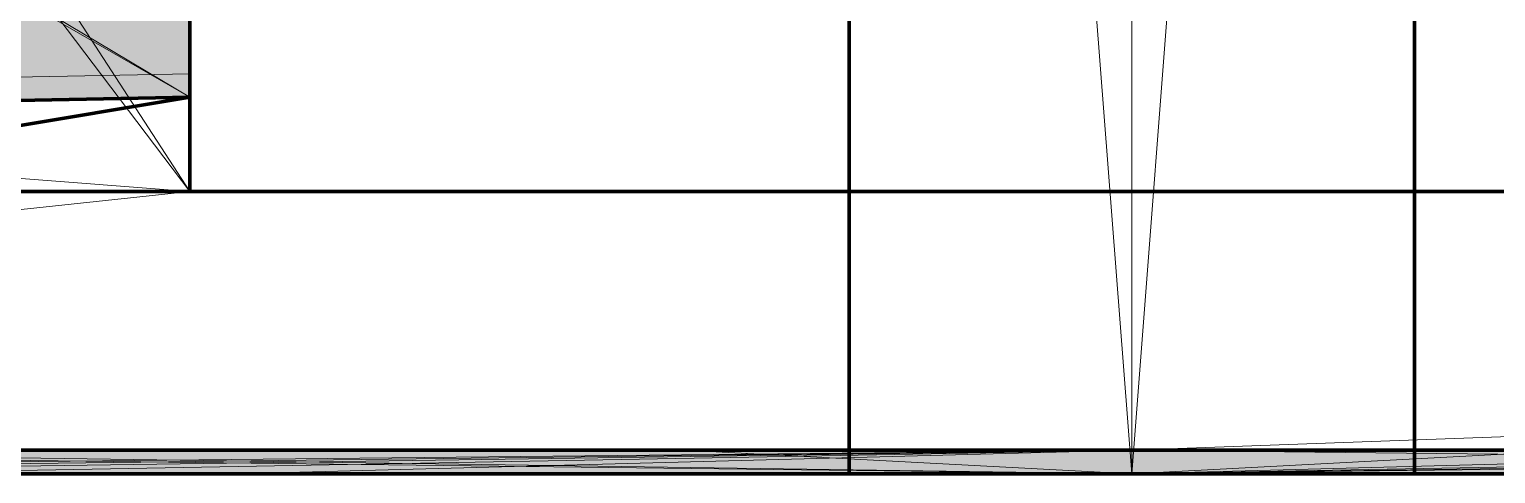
# Model space of a CAD drawing. Extents: x 0 to 1153, y 0 to 816.
# Drawn here: x 532.714 to 533.373, y 626.586 to 626.786 of the extents above; entities that cross this region are included whole.
import ezdxf

# ---------------------------------------------------------------- set-up
doc = ezdxf.new("R2010")
doc.units = 0
doc.header["$MEASUREMENT"] = 0
doc.layers.add('Hatch', color=7, linetype='Continuous')

msp = doc.modelspace()

# ---------------------------------------------------------------- hatches: boundary and pattern name
at = {"layer": 'Hatch', "linetype": 'Continuous', "lineweight": 211}
h = msp.add_hatch(color=3, dxfattribs=at)
h.paths.add_polyline_path([(532.78617, 626.71326), (532.78617, 627.10481), (532.53213, 627.10481)], flags=0)
h.paths.add_polyline_path([(532.78617, 627.10481), (532.53213, 627.10481), (532.78617, 626.71326)], flags=0)
h.paths.add_polyline_path([(532.53213, 627.10481), (532.78617, 626.71326), (532.53213, 626.71326)], flags=0)
h.paths.add_polyline_path([(532.78617, 626.71326), (532.53213, 626.71326), (532.53213, 627.10481)], flags=0)
at = {"layer": 'Hatch', "linetype": 'Continuous', "lineweight": 0}
for points in [[(532.23583, 627.0731), (532.23583, 626.75556), (532.23583, 626.74497), (532.78617, 626.75556)], [(532.23583, 627.0731), (532.78617, 627.0731), (532.78617, 626.75556)], [(532.23583, 627.0731), (532.23583, 626.75556), (532.23583, 626.74497), (532.78617, 626.75556)], [(532.23583, 627.0731), (532.78617, 627.0731), (532.78617, 626.75556)], [(534.08792, 626.59681), (533.2095, 626.59681), (533.2095, 626.58626), (534.18317, 626.58626)]]:
    msp.add_hatch(color=3, dxfattribs=at).paths.add_polyline_path(points, flags=0)
h = msp.add_hatch(color=3, dxfattribs=at)
h.paths.add_polyline_path([(533.2095, 626.59681), (532.33108, 626.59681), (533.2095, 626.58626)], flags=0)
h.paths.add_polyline_path([(532.33108, 626.59681), (533.2095, 626.58626), (532.23583, 626.58626)], flags=0)
h.paths.add_polyline_path([(533.2095, 626.58626), (532.18288, 626.58626)], flags=0)

# ---------------------------------------------------------------- linework, layer by layer
at = {"layer": 'Hatch', "color": 3, "linetype": 'Continuous', "lineweight": 211}
msp.add_line((532.16175, 626.58626), (534.25721, 626.58626), dxfattribs=at)
for points in [[(532.24642, 626.71326), (532.24642, 628.33247), (533.85504, 628.33247), (533.85504, 626.71326), (532.24642, 626.71326), (533.85504, 626.71326), (533.85504, 628.33247), (532.24642, 628.33247), (532.23583, 626.74497), (532.23583, 627.08364), (532.257, 626.71326), (532.257, 627.11543), (532.257, 626.68151), (532.257, 627.14714)], [(532.18288, 627.11543), (532.18288, 626.71326), (532.18288, 627.13656), (532.18288, 626.69206), (532.18288, 627.11543), (532.23583, 627.08364), (532.78617, 627.10481), (532.48979, 627.14714), (532.48979, 626.68151), (532.53213, 626.71326), (532.45808, 626.66031), (532.48979, 627.16835), (532.45808, 626.66031), (532.48979, 627.14714), (532.53213, 626.71326), (532.78617, 626.75556), (532.23583, 626.74497), (532.1935, 626.68151), (532.257, 626.71326), (532.37342, 626.67093), (532.48979, 626.66031), (532.45808, 627.15776), (532.37342, 627.14714), (532.257, 627.14714)]]:
    msp.add_lwpolyline(points, close=True, dxfattribs=at)
for points in [[(533.3365, 627.23181), (533.0825, 627.23181), (533.0825, 626.95664), (533.0825, 626.86139), (533.0825, 626.58626), (533.3365, 626.58626), (533.3365, 626.86139), (533.3365, 626.95664), (533.3365, 627.23181), (533.2095, 627.23181), (532.16175, 627.23181)], [(533.01896, 627.11543), (532.78617, 627.0731), (532.78617, 626.71326), (533.01896, 626.71326)], [(532.78617, 627.11543), (532.78617, 626.87197), (532.78617, 626.71326), (532.78617, 627.11543), (532.78617, 626.71326), (532.78617, 627.11543), (532.78617, 626.87197), (533.01896, 626.87197), (533.23067, 626.82964), (533.42113, 626.78731)], [(533.51642, 627.03076), (533.30475, 626.98843), (533.01896, 626.91431), (533.06129, 626.95664), (532.78617, 626.87197), (532.78617, 626.95664), (532.78617, 626.87197), (532.78617, 626.71326)], [(532.33108, 626.59681), (533.2095, 626.59681), (534.08792, 626.59681), (534.18317, 626.58626), (534.25721, 626.58626), (534.25721, 626.86139), (534.25721, 626.95664), (534.2255, 626.86139), (533.0825, 626.86139), (533.3365, 626.86139), (533.2095, 626.86139), (532.16175, 626.86139)], [(533.3365, 626.58626), (533.2095, 626.58626), (533.0825, 626.58626)]]:
    msp.add_lwpolyline(points, dxfattribs=at)
at = {"layer": 'Hatch', "color": 3, "linetype": 'Continuous', "lineweight": 0}
for points in [[(532.18288, 626.86139), (534.24663, 626.86139), (533.2095, 626.87197), (533.00842, 626.87197), (533.41054, 626.87197), (533.61167, 626.87197), (532.78617, 626.91431), (532.78617, 626.96722), (532.78617, 627.05189), (532.78617, 627.10481), (532.78617, 626.71326), (532.48979, 627.10481)], [(532.78617, 627.10481), (532.53213, 627.10481), (532.78617, 627.10481), (532.78617, 626.76618), (532.23583, 626.75556), (532.78617, 626.76618), (532.78617, 627.10481), (532.23583, 627.0731), (532.78617, 627.10481), (532.23583, 627.0731), (532.23583, 626.75556), (532.78617, 626.76618), (532.23583, 626.75556), (532.78617, 626.76618), (532.78617, 627.10481), (532.23583, 627.0731), (532.78617, 627.10481), (532.23583, 627.0731), (532.23583, 626.75556), (532.78617, 626.71326), (532.78617, 626.76618), (532.78617, 626.80851)], [(532.28875, 626.86139), (534.25721, 626.87197), (532.3205, 626.86139), (533.95029, 626.86139), (533.79158, 626.86139), (533.2095, 626.86139), (533.79158, 626.86139), (533.2095, 626.86139), (533.06129, 626.87197), (532.78617, 626.91431), (532.78617, 626.86139), (532.78617, 626.80851), (532.78617, 626.86139), (532.78617, 626.80851), (532.78617, 626.86139), (532.78617, 626.76618), (532.78617, 626.71326), (532.53213, 627.10481)], [(532.53213, 627.10481), (532.53213, 626.71326), (532.78617, 626.71326), (532.53213, 627.10481), (532.78617, 626.71326)], [(532.23583, 627.0731), (532.78617, 626.75556), (532.23583, 627.08364), (532.78617, 626.75556), (532.23583, 627.08364)], [(532.48979, 626.68151), (532.78617, 626.71326), (532.78617, 626.76618), (532.78617, 626.71326), (532.78617, 626.76618), (532.78617, 626.86139), (532.78617, 626.91431), (533.01896, 626.87197), (533.23067, 626.82964), (533.42113, 626.78731)], [(533.95029, 626.58626), (533.2095, 626.58626), (533.2095, 626.86139), (533.11425, 626.86139), (533.06129, 626.87197), (533.30475, 626.82964), (533.51642, 626.78731)], [(533.2095, 626.86139), (533.2095, 626.74497), (533.2095, 626.59681), (532.80733, 626.58626), (533.2095, 626.58626), (533.00842, 626.58626), (533.2095, 626.58626), (532.80733, 626.58626), (533.2095, 626.58626), (532.80733, 626.58626), (533.2095, 626.59681), (532.62738, 626.58626), (533.2095, 626.58626), (532.62738, 626.58626), (533.2095, 626.58626), (532.62738, 626.58626), (533.2095, 626.59681), (532.46867, 626.58626), (533.2095, 626.58626), (532.46867, 626.58626), (533.2095, 626.58626), (532.46867, 626.58626), (533.2095, 626.59681), (532.33108, 626.58626), (533.2095, 626.58626), (532.33108, 626.58626), (533.2095, 626.58626), (532.33108, 626.58626), (533.2095, 626.58626), (532.23583, 626.58626), (533.2095, 626.58626), (532.23583, 626.58626), (533.2095, 626.58626), (532.23583, 626.58626), (533.2095, 626.58626), (532.18288, 626.58626), (533.2095, 626.58626), (532.18288, 626.58626), (533.2095, 626.58626), (532.16175, 626.58626), (533.2095, 626.58626), (532.18288, 626.58626), (533.2095, 626.58626), (532.16175, 626.58626), (533.2095, 626.58626), (532.16175, 626.58626), (533.2095, 626.58626), (532.23583, 626.58626), (533.2095, 626.58626), (532.18288, 626.58626), (533.2095, 626.59681), (532.46867, 626.59681), (533.2095, 626.58626), (532.23583, 626.58626)], [(532.62738, 626.59681), (533.2095, 626.59681), (532.33108, 626.59681), (533.2095, 626.59681), (532.80733, 626.59681), (533.2095, 626.59681), (532.62738, 626.59681), (533.2095, 626.59681), (532.80733, 626.59681), (533.00842, 626.59681), (533.2095, 626.59681), (532.62738, 626.59681), (533.2095, 626.59681), (533.00842, 626.59681), (533.2095, 626.59681), (533.00842, 626.59681), (533.2095, 626.59681), (533.2095, 626.66031), (533.2095, 626.59681), (533.2095, 626.66031), (533.2095, 626.86139), (533.2095, 626.66031), (533.2095, 626.86139)], [(533.00842, 626.59681), (533.2095, 626.58626), (533.15654, 626.58626), (533.2095, 626.58626), (533.15654, 626.58626), (533.2095, 626.58626), (533.13542, 626.58626), (533.2095, 626.58626), (533.13542, 626.58626), (533.2095, 626.58626), (533.13542, 626.58626), (533.2095, 626.58626), (533.11425, 626.58626), (533.2095, 626.58626), (533.11425, 626.58626), (533.2095, 626.58626), (533.10363, 626.58626), (533.2095, 626.58626), (533.10363, 626.58626), (533.2095, 626.58626), (533.10363, 626.58626), (533.2095, 626.58626), (533.09308, 626.58626), (533.2095, 626.58626), (533.09308, 626.58626), (533.2095, 626.58626), (533.0825, 626.58626), (533.2095, 626.58626), (533.0825, 626.58626), (533.2095, 626.58626), (533.0825, 626.58626), (533.2095, 626.58626), (533.0825, 626.58626), (533.2095, 626.58626), (533.0825, 626.58626), (533.2095, 626.58626), (533.09308, 626.58626), (533.2095, 626.58626), (533.0825, 626.58626), (533.2095, 626.58626), (533.0825, 626.58626), (533.2095, 626.58626), (533.10363, 626.58626), (533.2095, 626.58626), (533.09308, 626.58626), (533.2095, 626.58626), (533.11425, 626.58626), (533.2095, 626.58626), (533.09308, 626.58626), (533.2095, 626.58626), (533.13542, 626.58626), (533.2095, 626.58626), (533.11425, 626.58626), (533.2095, 626.58626), (533.15654, 626.58626), (533.2095, 626.58626), (533.11425, 626.58626), (533.2095, 626.58626), (533.15654, 626.58626), (533.2095, 626.58626), (533.2095, 626.86139), (533.2095, 626.58626), (533.26242, 626.58626), (533.2095, 626.58626), (533.26242, 626.58626), (533.2095, 626.58626), (533.28354, 626.58626), (533.2095, 626.58626), (533.30475, 626.58626), (533.2095, 626.58626), (533.30475, 626.58626), (533.2095, 626.58626), (533.31533, 626.58626), (533.2095, 626.58626), (533.32588, 626.58626), (533.2095, 626.58626), (533.32588, 626.58626), (533.2095, 626.58626), (533.3365, 626.58626), (533.2095, 626.58626), (533.3365, 626.58626), (533.2095, 626.58626), (533.3365, 626.58626), (533.2095, 626.58626), (533.3365, 626.58626), (533.2095, 626.58626), (533.3365, 626.58626), (533.2095, 626.58626), (533.32588, 626.58626), (533.2095, 626.58626), (533.32588, 626.58626), (533.2095, 626.58626), (533.32588, 626.58626), (533.2095, 626.58626), (533.32588, 626.58626), (533.2095, 626.58626), (533.31533, 626.58626), (533.2095, 626.58626), (533.31533, 626.58626), (533.2095, 626.58626), (533.30475, 626.58626), (533.2095, 626.58626), (533.30475, 626.58626), (533.2095, 626.58626), (533.30475, 626.58626), (533.2095, 626.58626), (533.28354, 626.58626), (533.2095, 626.58626), (533.28354, 626.58626), (533.2095, 626.58626), (533.26242, 626.58626), (533.2095, 626.58626), (533.26242, 626.58626), (533.2095, 626.58626), (533.26242, 626.58626), (533.2095, 626.58626), (533.18829, 626.86139)], [(533.95029, 626.86139), (533.2095, 626.86139), (533.95029, 626.86139), (533.2095, 626.86139), (533.2095, 626.74497), (533.2095, 626.58626), (534.15142, 626.58626)], [(534.08792, 626.86139), (533.2095, 626.86139), (534.08792, 626.86139), (533.2095, 626.86139), (533.2095, 626.74497), (533.2095, 626.59681), (534.08792, 626.59681)], [(533.2095, 626.86139), (533.2095, 626.58626), (533.41054, 626.58626), (533.2095, 626.58626), (533.41054, 626.58626)], [(534.18317, 626.58626), (533.2095, 626.58626), (534.25721, 626.58626), (533.2095, 626.58626), (534.25721, 626.58626), (533.2095, 626.58626), (534.23608, 626.58626), (533.2095, 626.58626), (534.25721, 626.58626), (533.2095, 626.58626), (534.25721, 626.58626), (533.2095, 626.58626), (534.23608, 626.58626), (533.2095, 626.58626), (534.23608, 626.58626), (533.2095, 626.58626), (534.23608, 626.58626), (533.2095, 626.58626), (534.08792, 626.59681), (533.2095, 626.58626), (534.08792, 626.59681), (533.2095, 626.58626), (533.95029, 626.59681), (533.2095, 626.58626), (533.95029, 626.59681), (533.2095, 626.58626), (533.95029, 626.59681), (533.2095, 626.58626), (533.79158, 626.59681), (533.2095, 626.58626), (533.79158, 626.59681), (533.2095, 626.58626), (533.79158, 626.59681), (533.2095, 626.58626), (533.61167, 626.59681), (533.2095, 626.58626), (533.61167, 626.59681), (533.2095, 626.58626), (533.61167, 626.59681), (533.2095, 626.58626), (533.41054, 626.59681), (533.2095, 626.58626), (533.41054, 626.59681), (533.2095, 626.58626), (533.41054, 626.59681), (533.2095, 626.58626), (533.23067, 626.86139)], [(534.14083, 626.58626), (533.2095, 626.58626), (534.08792, 626.58626), (533.2095, 626.58626), (534.18317, 626.58626), (533.2095, 626.59681), (534.18317, 626.58626), (533.2095, 626.58626), (532.18288, 626.58626), (533.2095, 626.58626), (532.33108, 626.59681), (533.2095, 626.59681), (534.08792, 626.6286)], [(532.33108, 626.59681), (533.2095, 626.59681), (532.46867, 626.59681)], [(533.0825, 626.58626), (533.2095, 626.58626), (533.0825, 626.58626), (533.2095, 626.58626), (533.15654, 626.58626), (533.2095, 626.58626), (533.15654, 626.58626), (533.2095, 626.58626)], [(533.61167, 626.58626), (533.2095, 626.58626), (533.61167, 626.58626)], [(533.79158, 626.58626), (533.2095, 626.58626), (533.79158, 626.58626)], [(533.95029, 626.58626), (533.2095, 626.58626), (534.08792, 626.58626), (533.2095, 626.58626), (534.08792, 626.58626)], [(534.18317, 626.58626), (533.2095, 626.58626), (534.23608, 626.58626)], [(533.41054, 626.58626), (533.2095, 626.58626), (533.61167, 626.58626), (533.2095, 626.58626), (533.79158, 626.58626), (533.2095, 626.58626), (533.95029, 626.58626), (533.2095, 626.58626), (533.32588, 626.58626), (533.2095, 626.58626), (533.31533, 626.58626), (533.2095, 626.58626), (533.26242, 626.58626), (533.2095, 626.58626), (533.26242, 626.58626), (533.2095, 626.58626), (533.26242, 626.58626), (533.2095, 626.58626), (533.26242, 626.58626)]]:
    msp.add_lwpolyline(points, dxfattribs=at)

doc.saveas('drawing.dxf')
